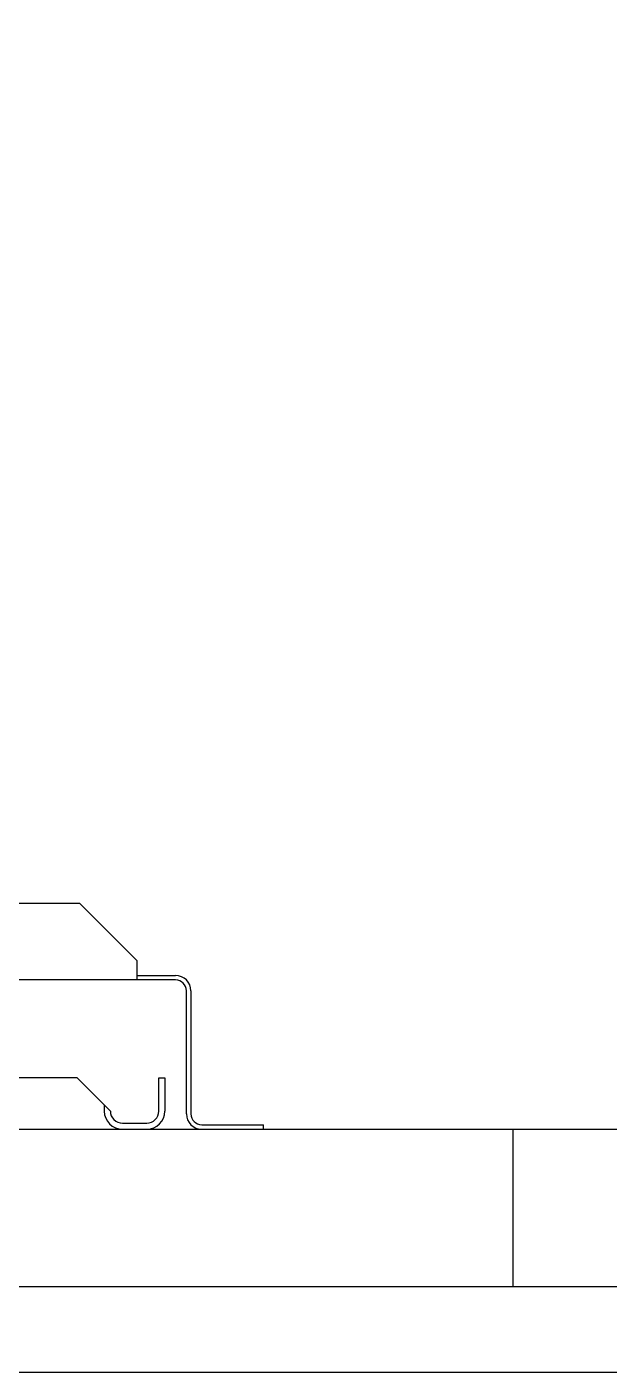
# Model space of a CAD drawing. Header units: millimetres. Extents: x 16950 to 32328, y 19251 to 29476.
# Drawn here: x 17339.99 to 17347.56, y 19593.38 to 19610.88 of the extents above; entities that cross this region are included whole.
import ezdxf

# ---------------------------------------------------------------- set-up
doc = ezdxf.new("R2010")
doc.units = ezdxf.units.MM
doc.header["$LTSCALE"] = 5
doc.layers.add('UNIT', color=6, linetype='Continuous')
doc.styles.add('SUBMITTAL', font='romans.shx', dxfattribs={"width": 0.75})
doc.dimstyles.new('SUBMITTAL', dxfattribs={"dimtxt": 0.09375, "dimasz": 0.09375, "dimexe": 0.03125, "dimexo": 0.0625, "dimgap": 0.0625, "dimtad": 0, "dimdec": 4, "dimzin": 4, "dimdsep": 46, "dimlunit": 4, "dimtxsty": 'SUBMITTAL', "dimcen": 0.09375, "dimclre": 6, "dimadec": 0, "dimazin": 0, "dimtfac": 1, "dimtdec": 0, "dimtofl": 0, "dimtmove": 0, "dimatfit": 3, "dimfxl": 0, "dimfrac": 2, "dimtolj": 1, "dimtzin": 4, "dimarcsym": 0})

msp = doc.modelspace()

# ---------------------------------------------------------------- linework, layer by layer
at = {"layer": 'UNIT'}
for p, q in [((17338.4586, 19599.484), (17340.6713, 19599.484)), ((17340.6713, 19599.484), (17341.4213, 19598.734)), ((17341.4213, 19598.484), (17341.4213, 19598.734)), ((17341.9213, 19598.484), (17338.7467, 19598.484)), ((17341.4213, 19598.542), (17341.9213, 19598.542)), ((17342.0623, 19596.741), (17342.0623, 19598.343)), ((17342.1203, 19598.343), (17342.1203, 19596.741)), ((17340.6401, 19597.2113), (17304.7346, 19597.2113)), ((17340.6401, 19597.2113), (17341.0731, 19596.7782)), ((17341.7031, 19596.7782), (17341.7031, 19597.2113)), ((17341.7031, 19597.2113), (17341.7818, 19597.2113)), ((17341.7818, 19597.2113), (17341.7818, 19596.7782)), ((17340.9944, 19596.857), (17340.9944, 19596.7782)), ((17251.8123, 19596.542), (17393.5423, 19596.542)), ((17341.2306, 19596.6207), (17341.5456, 19596.6207)), ((17342.2613, 19596.6), (17343.0623, 19596.6)), ((17343.0623, 19596.542), (17343.0623, 19596.6)), ((17346.3064, 19596.542), (17346.3064, 19594.4924)), ((17393.5423, 19594.4924), (17251.8123, 19594.4924)), ((17256.0623, 19593.3829), (17389.3064, 19593.3829))]:
    msp.add_line(p, q, dxfattribs=at)
for centre, radius, start, end in [((17341.9213, 19598.343), 0.199, 0, 90), ((17341.9213, 19598.343), 0.141, 0, 90), ((17341.2306, 19596.7782), 0.2362, 180, 270), ((17341.2306, 19596.7782), 0.1575, 180, 270), ((17341.5456, 19596.7782), 0.2362, 270, 0), ((17341.5456, 19596.7782), 0.1575, 270, 0), ((17342.2613, 19596.741), 0.199, 180, 270), ((17342.2613, 19596.741), 0.141, 180, 270)]:
    msp.add_arc(centre, radius, start, end, dxfattribs=at)

# ---------------------------------------------------------------- leaders
msp.add_leader([(17251.8755, 19600.7667), (17266.5401, 19614.8826), (17383.7891, 19614.8826)], dimstyle='SUBMITTAL', override={"dimscale": 36, "dimarcsym": 1}, dxfattribs=at)

doc.saveas('drawing.dxf')
